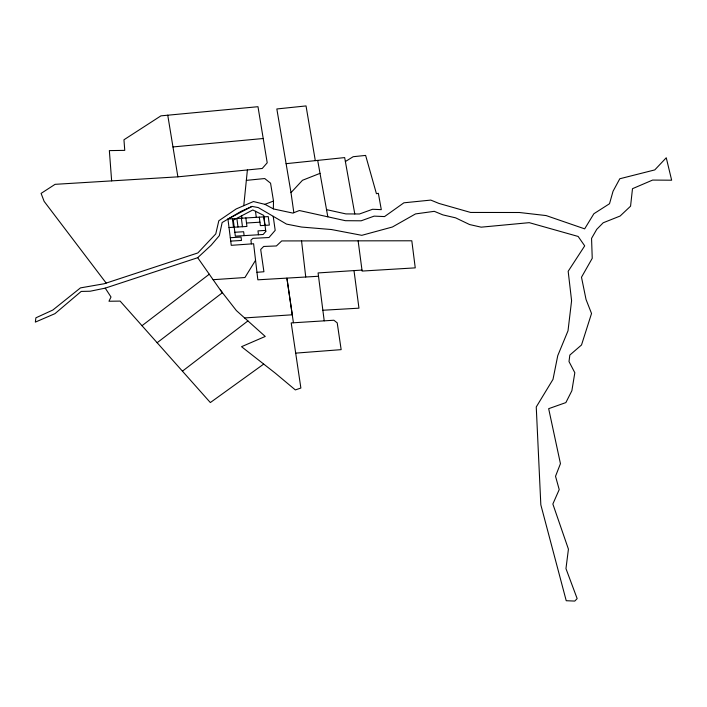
<?xml version="1.0" encoding="UTF-8"?>
<svg xmlns="http://www.w3.org/2000/svg" width="707" height="707" viewBox="0 0 707 707"><rect width="100%" height="100%" fill="white"/><g stroke="black" fill="none" stroke-linecap="round" stroke-linejoin="round"><path stroke-width="1.06" d="M273.353 208.848L273.503 201.062L270.56 183.175L264.727 178.544L246.345 180.365M243.774 205.684L247.397 169.945M255.554 260.291L244.922 277.533L213.107 279.698M293.847 212.692L291.001 192.631L302.49 180.276L320.024 173.356M197.695 257.702L211.181 245.188L219.32 235.652L222.148 222.528L241.246 211.252L252.046 206.409L258.249 207.566L286.529 224.11L301.509 227.044L331.495 229.545L361.798 235.325L392.394 227.009L415.522 213.912L434.292 211.331L442.9 214.893L455.591 217.836L469.598 224.552L481.158 227.168L529.243 222.661L578.149 236.456L584.707 245.868L568.172 271.294L571.592 300.714L568.013 330.779L557.752 355.665L552.998 379.376L536.251 406.967L540.828 504.807L566.227 600.72L574.764 601.074L577.159 598.617L565.962 568.614L568.428 549.153L552.856 504.02L559.21 489.58L555.525 476.271L560.448 463.668L548.667 408.681L565.865 402.592L571.875 390.715L574.826 372.722L569.002 361.569L569.842 355.064L581.516 344.981L591.529 313.493L586.041 299.494L581.49 277.232L592.236 258.32L591.556 238.383L596.752 229.333L603.195 222.776L620.119 216.033L630.564 206.188L632.491 188.689L652.605 180.073L671.65 180.205L666.259 157.767L654.779 169.91L619.8 178.756L613.04 191.252L609.514 203.731L593.889 213.726L584.662 228.856L546.131 215.573L519.442 212.507L470.588 212.445L438.941 203.43L430.802 200.09L403.891 202.812L384.546 216.581L374.136 216.13L361.153 220.805L345.431 220.699L299.344 210.527L292.857 213.09L273.538 208.954L264.913 204.332L253.442 201.539L236.218 208.927L218.816 220.761L215.768 233.92L197.854 252.938L104.159 283.754L80.457 287.89L52.831 310.037L35.889 317.823L35.35 322.109L54.934 313.669L81.199 291.425L90.151 291.231L105.237 288.129L197.695 257.702L220.363 290.047L236.385 310.585L265.249 336.452L241.538 346.695L275.332 373.181L295.34 389.919L300.873 388.037L291.204 322.922L333.881 320.236L337.212 322.86L341.154 349.647L295.685 353.129M105.237 288.129L111.008 297.002L108.975 301.244L120.128 301.102L182.433 371.166L247.918 320.916M142.001 325.697L209.272 274.219M157.14 342.727L222.431 292.707L220.363 290.047M263.684 364.105L210.341 402.557L182.433 371.166M345.378 161.541L353.182 156.707L365.625 155.416L376.433 193.718L378.36 193.303L381.294 209.643L372.589 209.272L359.474 213.991L345.9 213.912L326.528 209.634M252.046 206.409L227.937 218.967L231.26 245.329L253.61 243.747L257.843 279.813L318.512 276.26M264.913 204.332L273.503 201.062M286.105 163.671L344.671 157.59L354.79 213.965M106.174 283.083L44.126 201.354L41.094 193.391L55.084 184.333L177.881 176.838L262.235 168.478L267.211 162.796L257.984 106.704L160.931 115.851L123.955 139.774L124.759 150.37L109.355 150.609L111.644 180.877M172.968 146.941L263.216 138.51M256.959 272.31L263.923 271.744L260.689 249.465L263.693 246.46L276.402 245.956L281.722 240.928L411.81 240.787L415.248 267.865L362.117 271.064L358.131 240.848M361.984 270.074L318.088 272.937L324.213 320.828M244.587 317.938L292.265 314.792L286.901 278.116L293.423 322.737M227.946 219.046L268.262 216.607L269.34 225.091L260.379 225.63L259.301 217.111M246.504 223.014L259.946 222.201M229.015 227.53L246.937 226.443L245.859 217.924M234.848 232.267L243.641 231.737L244.127 235.634M265.673 230.402L257.975 230.871L258.47 234.768M230.305 237.711L241.052 237.057L241.485 240.451L230.729 241.105M322.86 310.249L358.962 308.172L353.995 270.587M317.69 160.392L327.818 216.81M315.304 160.639L306.034 105.926L276.835 108.966L291.001 192.631M167.745 115.188L177.881 176.838M273.202 216.307L275.191 230.358L268.978 237.517L252.982 238.356L250.932 240.08L251.374 243.906M263.791 216.881L264.86 225.356M255.51 211.313L256.261 217.296M241.626 215.803L241.927 218.163M241.387 218.233L242.457 226.717M236.907 218.507L237.976 226.991M232.426 218.772L233.496 227.256M301.553 240.901L305.742 277.011M265.797 231.436L263.154 234.485L235.343 236.165L233.319 220.133L252.814 209.979L263.773 215.414L265.797 231.436"/></g></svg>
